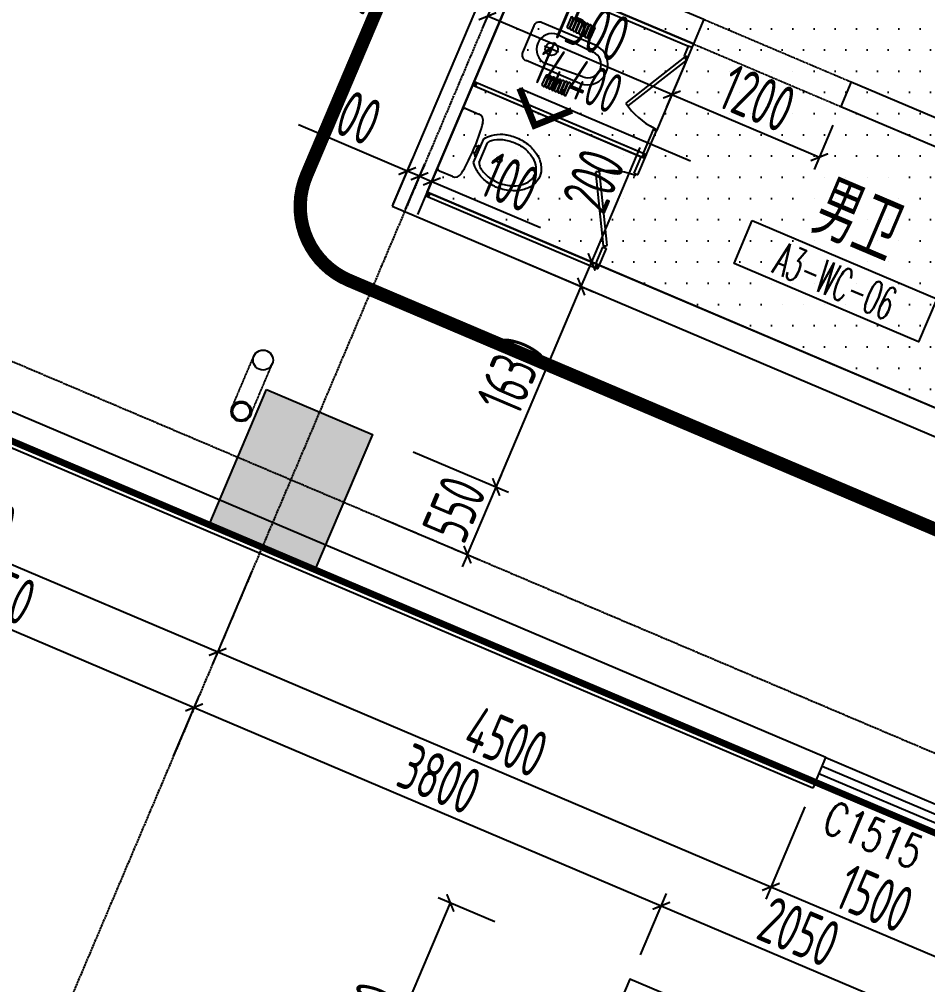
# Model space of a CAD drawing. Extents: x -3523 to 12007717, y -6694179 to 21431.
# Drawn here: x 11957767 to 11964569, y -6444786 to -6437560 of the extents above; entities that cross this region are included whole.
import ezdxf
from ezdxf.enums import TextEntityAlignment as Align
from ezdxf.xclip import XClip

# ---------------------------------------------------------------- set-up
doc = ezdxf.new("R2010")
doc.units = 0
doc.header["$LTSCALE"] = 10
doc.header["$MEASUREMENT"] = 0
doc.header["$XCLIPFRAME"] = 0
for name, pattern in [('A3-RG-axis-100$0$CENTER', [2, 1.25, -0.25, 0.25, -0.25]), ('A3-RI-4F$0$DASH', [0.35, 0.25, -0.1]), ('A3-RM-4F$0$DASH', [0.35, 0.25, -0.1]), ('A3-RX-3F$0$AUDIT_I_130807214254-2', [0]), ('A3-SYMB-4F-100$0$$AUDIT_BAD_LTYPE2', [0]), ('DASHED2', [0.375, 0.25, -0.125])]:
    doc.linetypes.add(name, pattern=pattern)
for name, color, linetype in [('A-CLOD', 200, 'Continuous'), ('A3-RB-4F-100$0$A-DIMS-100', 1, 'Continuous'), ('A3-RG-axis-100$0$A-GRID', 1, 'A3-RG-axis-100$0$CENTER'), ('A3-RI-4F$0$A-DOOR', 32, 'Continuous'), ('A3-RI-4F$0$A-FLOR', 2, 'Continuous'), ('A3-RI-4F$0$A-GLAZ', 140, 'Continuous'), ('A3-RI-4F$0$A-HATCH', 8, 'Continuous'), ('A3-RI-4F$0$A-WALL', 7, 'Continuous'), ('A3-RI-4F$0$A-WALL-FINI', 95, 'Continuous'), ('A3-RM-4F$0$0P-FE-FH-V', 141, 'Continuous'), ('A3-RS-1F$0$A-HATH-GRAY', 8, 'Continuous'), ('A3-RS-1F$0$A-WALL', 7, 'Continuous'), ('A3-RX-3F$0$A-FIXT', 55, 'Continuous'), ('A3-RX-3F$0$B1-WC-FIXT', 55, 'A3-RX-3F$0$AUDIT_I_130807214254-2'), ('A3-SYMB-4F-100$0$$AUDIT_BAD_LAYER1', 7, 'Continuous'), ('A3-SYMB-4F-100$0$A-SYMB', 4, 'Continuous'), ('A3-SYMB-4F-100$0$A-SYMB-AREA', 4, 'Continuous'), ('A3-SYMB-4F-100$0$A-SYMB-DOOR', 3, 'Continuous'), ('A3-SYMB-4F-100$0$A-SYMB-DOOR1', 3, 'Continuous'), ('A3-SYMB-4F-100$0$A-SYMB-DOOR2', 3, 'Continuous'), ('A3-SYMB-4F-100$0$A-SYMB-DOOR3', 3, 'Continuous'), ('A3-SYMB-4F-100$0$A-SYMB-NAME', 4, 'Continuous'), ('A3-SYMB-4F-100$0$A-SYMB-NAME-E', 4, 'Continuous'), ('A3-SYMB-4F-100$0$A-SYMB-NUMB-T', 4, 'Continuous')]:
    doc.layers.add(name, color=color, linetype=linetype)
doc.layers.add('A3-RI-4F$0$临时层', color=140, linetype='Continuous', plot=False)
doc.styles.add('A3-RB-4F-100$0$XD2008', font='xd-hzs.shx', dxfattribs={"width": 0.7, "bigfont": 'xd-hztxt.shx'})
doc.styles.add('A3-SYMB-4F-100$0$ECADI', font='hzs.shx', dxfattribs={"width": 0.7, "bigfont": 'hztxt.shx'})
doc.styles.add('A3-SYMB-4F-100$0$ECADI-TXT', font='simplex.shx', dxfattribs={"bigfont": 'hztxt.shx'})
doc.styles.add('A3-SYMB-4F-100$0$XD2008', font='hzs.shx', dxfattribs={"width": 0.7, "bigfont": 'hztxt.shx'})
doc.dimstyles.new('A3-RB-4F-100$0$XD100$0', dxfattribs={"dimscale": 100, "dimtxt": 3.5, "dimasz": 1, "dimexe": 1, "dimexo": 2, "dimgap": 0.5, "dimtad": 1, "dimdec": 0, "dimdsep": 46, "dimtxsty": 'A3-RB-4F-100$0$XD2008', "dimblk1": 'A3-RB-4F-100$0$_ARCHTICK', "dimblk2": 'A3-RB-4F-100$0$_ARCHTICK', "dimsah": 1, "dimcen": 2.5, "dimclrt": 4, "dimaunit": 1, "dimadec": 0, "dimazin": 0, "dimtfac": 1, "dimtdec": 0, "dimtix": 1, "dimtmove": 0, "dimatfit": 3, "dimfxl": 0, "dimtolj": 1, "dimtzin": 0, "dimarcsym": 0})

# ---------------------------------------------------------------- blocks, each defined once
blk = doc.blocks.new('A3-RI-4F')
at = {"layer": 'A3-RI-4F$0$A-HATCH'}
h = blk.add_hatch(dxfattribs=at)
h.set_pattern_fill('DOTS', color=256, scale=100, style=0)
h.set_pattern_definition([(0, (0, 0), (79.375, 158.75), [0, -158.75])])
h.paths.add_polyline_path([(11965225.4, -6428479.7), (11969367.7, -6430238), (11964964.2, -6440612.1), (11960821.9, -6438853.8), (11962802.3, -6434188.3), (11963100, -6434331.4), (11963536.5, -6433303.2), (11963232.7, -6433174.3)])
at = {"layer": 'A3-RI-4F$0$A-DOOR', "linetype": 'A3-RI-4F$0$DASH'}
for p, q in [((11962892.1, -6437559.8), (11963996.7, -6438028.7)), ((11962813.9, -6437743.9), (11963918.5, -6438212.8))]:
    blk.add_line(p, q, dxfattribs=at)
at = {"layer": 'A3-RI-4F$0$A-FLOR', "linetype": 'A3-RI-4F$0$DASH', "const_width": 50}
blk.add_lwpolyline([(11907835.3, -6369053.3), (11897656.1, -6393034), (11898128.3, -6393234.3, -0.084697), (11913933.8, -6391266.8), (11915314, -6394764.5, -0.031408), (11917936.9, -6393922), (11918378.7, -6395666.9), (11918415.6, -6395812.3, -0.137995), (11924069.8, -6395802.9), (11938272.6, -6400392.8, -0.63707), (11939156.2, -6407589.3), (11916413.2, -6421800.6), (11915152.9, -6424769.9), (11915014, -6425097), (11914547.2, -6426196.6), (11920044.1, -6428529.9), (11921412.2, -6425308.5), (11977074.7, -6448935.7), (11985123.7, -6429973.3), (11973295.2, -6424952.4), (11972791.6, -6425444.7)], format="xyb", dxfattribs=at)
at = {"layer": 'A3-RI-4F$0$A-GLAZ'}
for p, q in [((11963805.5, -6443086), (11965186.3, -6443672.1)), ((11963754.7, -6443205.7), (11965135.5, -6443791.8)), ((11963778.1, -6443150.5), (11965158.9, -6443736.6)), ((11963727.3, -6443270.1), (11965108.1, -6443856.2))]:
    blk.add_line(p, q, dxfattribs=at)
blk.add_lwpolyline([(11963407, -6447479.9), (11964227.6, -6445546.5), (11962338.2, -6444744.5), (11961517.6, -6446677.9)], close=True, dxfattribs=at)
at = {"layer": 'A3-RI-4F$0$A-HATCH'}
blk.add_lwpolyline([(11965225.4, -6428479.7), (11969367.7, -6430238), (11964964.2, -6440612.1), (11960821.9, -6438853.8), (11962802.3, -6434188.3), (11963100, -6434331.4), (11963536.5, -6433303.2), (11963232.7, -6433174.3)], close=True, dxfattribs=at)
at = {"layer": 'A3-RI-4F$0$A-WALL'}
for p, q in [((11965158.6, -6428125.4), (11960559.7, -6438959.7)), ((11961603.4, -6437012.8), (11962892.1, -6437559.8)), ((11961525.2, -6437196.9), (11960821.9, -6438853.8)), ((11961525.2, -6437196.9), (11962813.9, -6437743.9)), ((11962892.1, -6437559.8), (11962813.9, -6437743.9)), ((11963996.7, -6438028.7), (11963918.5, -6438212.8)), ((11963996.7, -6438028.7), (11965745.6, -6438771)), ((11963918.5, -6438212.8), (11965667.5, -6438955.1)), ((11960821.9, -6438853.8), (11964964.2, -6440612.1)), ((11960559.7, -6438959.7), (11965208.2, -6440932.9)), ((11963805.5, -6443086), (11955889.2, -6439725.8)), ((11963727.3, -6443270.1), (11955811, -6439909.9)), ((11963727.3, -6443270.1), (11963805.5, -6443086))]:
    blk.add_line(p, q, dxfattribs=at)
at = {"layer": 'A3-RI-4F$0$A-WALL-FINI'}
for p, q in [((11963707.8, -6443316.2), (11955791.5, -6439955.9)), ((11963727.3, -6443270.1), (11963707.8, -6443316.2))]:
    blk.add_line(p, q, dxfattribs=at)
at = {"layer": 'A3-RI-4F$0$临时层'}
for points in [[(11966267.4, -6443044.6, 0.41421), (11962664.9, -6434128.2), (11958568.6, -6432389.4)], [(11966184.5, -6443009.4, 0.41421), (11962629.7, -6434211.1), (11958533.4, -6432472.3)], [(11966120.1, -6442982, 0.41421), (11962602.4, -6434275.5), (11958506.1, -6432536.7)], [(11966037.3, -6442946.9, 0.41421), (11962567.2, -6434358.3), (11958470.9, -6432619.6)]]:
    blk.add_lwpolyline(points, format="xyb", dxfattribs=at)
blk = doc.blocks.new('A3-RG-axis-100')
at = {"layer": 'A3-RG-axis-100$0$A-GRID'}
for p, q in [((11906272, -6418284.3), (11985933, -6452098.3)), ((11966051.6, -6426277.4), (11939543.3, -6488727.1))]:
    blk.add_line(p, q, dxfattribs=at)
blk = doc.blocks.new('A3-SYMB-4F-100$0$ECADI-TAG-ROOM')
at = {"layer": 'A3-SYMB-4F-100$0$A-SYMB-AREA', "style": 'A3-SYMB-4F-100$0$ECADI', "width": 0.7}
blk.add_attdef('340M2', text='', height=2.5, dxfattribs=at).set_placement((7.167, -1.75), align=Align.MIDDLE_LEFT)
at = {"layer": 'A3-SYMB-4F-100$0$A-SYMB-NAME', "style": 'A3-SYMB-4F-100$0$ECADI', "width": 0.7}
blk.add_attdef('CHINESENAME', (-5.125, 0.088), '', height=4.5, dxfattribs=at)
at = {"layer": 'A3-SYMB-4F-100$0$A-SYMB-NAME-E', "style": 'A3-SYMB-4F-100$0$ECADI', "width": 0.7}
for tag, p in [('ENGLISHHIGH', (-5.125, 8.04)), ('ENGLISHLOW', (-5.125, 4.84))]:
    blk.add_attdef(tag, p, '', height=2.5, dxfattribs=at)
blk = doc.blocks.new('A3-SYMB-4F-100$0$ECADI-TAG-HGHT（国标）')
at = {"color": 1, "const_width": 0.5}
blk.add_lwpolyline([(-2.121, 2.121), (0, 0), (2.121, 2.121)], dxfattribs=at)
at = {"color": 1}
blk.add_point((-1.481, 4.6), dxfattribs=at)
at = {"layer": 'A3-SYMB-4F-100$0$$AUDIT_BAD_LAYER1', "color": 1, "linetype": 'A3-SYMB-4F-100$0$$AUDIT_BAD_LTYPE2'}
blk.add_line((-2.121, 2.121), (11.768, 2.121), dxfattribs=at)
at = {"style": 'A3-SYMB-4F-100$0$XD2008', "width": 0.7}
blk.add_attdef('FL', text='', height=3, dxfattribs=at).set_placement((-2.689, 2.967), align=Align.RIGHT)
for tag, p in [('F.F.L.', (2.284, 2.967)), ('T.O.S.', (2.284, -1.104))]:
    blk.add_attdef(tag, p, '', height=3, dxfattribs=at)
blk = doc.blocks.new('A3-SYMB-4F-100$0$ECADI-TAG-CODE')
at = {"layer": 'A3-SYMB-4F-100$0$A-SYMB-NUMB-T', "color": 1}
blk.add_lwpolyline([(0, 3.5), (15, 3.5), (15, 0), (0, 0)], close=True, dxfattribs=at)
at = {"layer": 'A3-SYMB-4F-100$0$A-SYMB-NUMB-T', "style": 'A3-SYMB-4F-100$0$ECADI-TXT', "width": 0.7}
blk.add_attdef('CODE', text='', height=2.5, dxfattribs=at).set_placement((7.5, 1.75), align=Align.MIDDLE_CENTER)
blk = doc.blocks.new('A3-SYMB-4F-100$0$ECADI-TAG-DOOR')
at = {"layer": 'A3-SYMB-4F-100$0$A-SYMB-DOOR', "style": 'A3-SYMB-4F-100$0$ECADI-TXT', "width": 0.7}
for tag, p in [('门窗主编号1', (-6.414, 7.257)), ('门窗主编号2', (2.085, 7.257))]:
    blk.add_attdef(tag, p, '', height=2.5, dxfattribs=at)
at = {"layer": 'A3-SYMB-4F-100$0$A-SYMB-DOOR', "style": 'A3-SYMB-4F-100$0$ECADI-TXT', "width": 0.7, "flags": 1}
for tag, p in [('洞口尺寸(宽X高)', (-6.416, 1.62)), ('备注', (-6.394, -1.213))]:
    blk.add_attdef(tag, p, '', height=2.5, dxfattribs=at)
at = {"layer": 'A3-SYMB-4F-100$0$A-SYMB-DOOR1', "style": 'A3-SYMB-4F-100$0$ECADI-TXT', "width": 0.7}
blk.add_attdef('门窗辅编号1', (-6.414, 4.413), '', height=2.5, dxfattribs=at)
at = {"layer": 'A3-SYMB-4F-100$0$A-SYMB-DOOR2', "style": 'A3-SYMB-4F-100$0$ECADI-TXT', "width": 0.7}
blk.add_attdef('门窗辅编号2', (-2.861, 4.413), '', height=2.5, dxfattribs=at)
at = {"layer": 'A3-SYMB-4F-100$0$A-SYMB-DOOR3', "style": 'A3-SYMB-4F-100$0$ECADI-TXT', "width": 0.7}
blk.add_attdef('门窗辅编号3', (2.323, 4.413), '', height=2.5, dxfattribs=at)
blk = doc.blocks.new('A3-SYMB-4F-100')
at = {"layer": 'A3-SYMB-4F-100$0$A-SYMB'}
ref = blk.add_blockref('A3-SYMB-4F-100$0$ECADI-TAG-HGHT（国标）', (11963166.4, -6437093.8), dxfattribs=dict(at, xscale=100, yscale=100, rotation=337))
ref.add_attrib('F.F.L.', '14.180', (11963131.6, -6436756.7), dxfattribs={"layer": '0', "height": 300, "rotation": 337, "style": 'A3-SYMB-4F-100$0$XD2008', "width": 0.7})
ref.add_attrib('T.O.S.', '14.130', (11963333.4, -6437284.7), dxfattribs={"layer": '0', "height": 300, "rotation": 337, "style": 'A3-SYMB-4F-100$0$XD2008', "width": 0.7})
ref = blk.add_blockref('A3-SYMB-4F-100$0$ECADI-TAG-HGHT（国标）', (11961625.7, -6438354.1), dxfattribs=dict(at, xscale=100, yscale=100, rotation=337))
ref.add_attrib('F.F.L.', '14.400', (11961590.9, -6438017), dxfattribs={"layer": '0', "height": 300, "rotation": 337, "style": 'A3-SYMB-4F-100$0$XD2008', "width": 0.7})
ref = blk.add_blockref('A3-SYMB-4F-100$0$ECADI-TAG-ROOM', (11964142.1, -6439356.4), dxfattribs=dict(at, xscale=99.99999999989046, yscale=100.0000000001164, rotation=337))
ref.add_attrib('CHINESENAME', '男卫', (11963673.8, -6439148), dxfattribs={"height": 450, "rotation": 337, "style": 'A3-SYMB-4F-100$0$ECADI', "width": 0.7})
ref = blk.add_blockref('A3-SYMB-4F-100$0$ECADI-TAG-CODE', (11963118.4, -6439388.5), dxfattribs=dict(at, xscale=100.0000000100172, yscale=100.0000000002328, zscale=100, rotation=337))
ref.add_attrib('CODE', 'A3-WC-06', dxfattribs={"layer": 'A3-SYMB-4F-100$0$A-SYMB-NUMB-T', "height": 250, "rotation": 337, "style": 'A3-SYMB-4F-100$0$ECADI-TXT', "width": 0.5}).set_placement((11963877.1, -6439520.4), align=Align.MIDDLE_CENTER)
at = {"layer": 'A3-SYMB-4F-100$0$A-SYMB-DOOR1'}
ref = blk.add_blockref('A3-SYMB-4F-100$0$ECADI-TAG-DOOR', (11964391.3, -6444688.5), dxfattribs=dict(at, xscale=99.99999999997286, yscale=100.0000000000001, zscale=100, rotation=337.1358192403856))
ref.add_attrib('门窗主编号1', 'C1515', dxfattribs={"height": 250, "rotation": 337.13582, "style": 'A3-SYMB-4F-100$0$ECADI-TXT', "width": 0.7}).set_placement((11964462.4, -6443927.9), align=Align.RIGHT)
blk = doc.blocks.new('A3-RM-4F$0$DFA')
at = {"layer": 'A3-RM-4F$0$0P-FE-FH-V'}
for radius in [75, 65]:
    blk.add_circle((0, 0), radius, dxfattribs=at)
blk = doc.blocks.new('A3-RM-4F')
at = {"layer": 'A3-RM-4F$0$0P-FE-FH-V', "linetype": 'A3-RM-4F$0$DASH'}
for p, q in [((11959360.7, -6440463.2), (11959522.9, -6440081)), ((11959498.8, -6440521.8), (11959661, -6440139.6))]:
    blk.add_line(p, q, dxfattribs=at)
at = {"layer": 'A3-RM-4F$0$0P-FE-FH-V'}
blk.add_circle((11959591.9, -6440110.3), 75, dxfattribs=at)
blk.add_blockref('A3-RM-4F$0$DFA', (11959428.6, -6440495.1), dxfattribs=at)
blk = doc.blocks.new('A3-RB-4F-100$0$_ARCHTICK')
at = {"color": 0, "linetype": 'ByBlock', "const_width": 0.15}
blk.add_lwpolyline([(-0.5, -0.5), (0.5, 0.5)], dxfattribs=at)
blk = doc.blocks.new('*D3011')
at = {"layer": 'A3-RB-4F-100$0$A-DIMS-100', "color": 0, "lineweight": -2}
for p, q in [((11963649.2, -6443454.2), (11963355.7, -6444145.6)), ((11963394.8, -6444053.5), (11964775.6, -6444639.6)), ((11965030, -6444040.3), (11964736.5, -6444731.7))]:
    blk.add_line(p, q, dxfattribs=at)
at = {"layer": 'Defpoints', "color": 0}
for p in [(11963727.3, -6443270.1), (11965108.1, -6443856.2), (11964775.6, -6444639.6)]:
    blk.add_point(p, dxfattribs=at)
at = {"layer": 'A3-RB-4F-100$0$A-DIMS-100', "color": 0, "lineweight": -2, "xscale": 100, "yscale": 100, "zscale": 100}
for p, rotation in [((11963394.8, -6444053.5), 157.0000023179604), ((11964775.6, -6444639.6), 337.0000023179604)]:
    blk.add_blockref('A3-RB-4F-100$0$_ARCHTICK', p, dxfattribs=dict(at, rotation=rotation))
at = {"layer": 'A3-RB-4F-100$0$A-DIMS-100', "color": 4, "insert": (11964173.1, -6444139.5), "char_height": 350, "attachment_point": 5, "rotation": 337, "style": 'A3-RB-4F-100$0$XD2008'}
blk.add_mtext('\\A1;1500', dxfattribs=at)
blk = doc.blocks.new('*D2593')
at = {"layer": 'A3-RB-4F-100$0$A-DIMS-100', "color": 0, "lineweight": -2}
for p, q in [((11959506.8, -6441695.9), (11959213.4, -6442387.3)), ((11959252.5, -6442295.2), (11963394.8, -6444053.5)), ((11963649.2, -6443454.2), (11963355.7, -6444145.6))]:
    blk.add_line(p, q, dxfattribs=at)
at = {"layer": 'Defpoints', "color": 0}
for p in [(11959585, -6441511.8), (11963727.3, -6443270.1), (11963394.8, -6444053.5)]:
    blk.add_point(p, dxfattribs=at)
at = {"layer": 'A3-RB-4F-100$0$A-DIMS-100', "color": 0, "lineweight": -2, "xscale": 100, "yscale": 100, "zscale": 100}
for p, rotation in [((11959252.5, -6442295.2), 157.0000023179318), ((11963394.8, -6444053.5), 337.0000023179318)]:
    blk.add_blockref('A3-RB-4F-100$0$_ARCHTICK', p, dxfattribs=dict(at, rotation=rotation))
at = {"layer": 'A3-RB-4F-100$0$A-DIMS-100', "color": 4, "insert": (11961411.6, -6442967.3), "char_height": 350, "attachment_point": 5, "rotation": 337, "style": 'A3-RB-4F-100$0$XD2008'}
blk.add_mtext('\\A1;4500', dxfattribs=at)
blk = doc.blocks.new('*D2594')
at = {"layer": 'A3-RB-4F-100$0$A-DIMS-100', "color": 0, "lineweight": -2}
for p, q in [((11955732.9, -6440094), (11955439.4, -6440785.3)), ((11955478.5, -6440693.3), (11959252.5, -6442295.2)), ((11959506.8, -6441695.9), (11959213.4, -6442387.3))]:
    blk.add_line(p, q, dxfattribs=at)
at = {"layer": 'Defpoints', "color": 0}
for p in [(11955811, -6439909.9), (11959585, -6441511.8), (11959252.5, -6442295.2)]:
    blk.add_point(p, dxfattribs=at)
at = {"layer": 'A3-RB-4F-100$0$A-DIMS-100', "color": 0, "lineweight": -2, "xscale": 100, "yscale": 100, "zscale": 100}
for p, rotation in [((11955478.5, -6440693.3), 157.0000023179474), ((11959252.5, -6442295.2), 337.0000023179474)]:
    blk.add_blockref('A3-RB-4F-100$0$_ARCHTICK', p, dxfattribs=dict(at, rotation=rotation))
at = {"layer": 'A3-RB-4F-100$0$A-DIMS-100', "color": 4, "insert": (11957453.4, -6441287.1), "char_height": 350, "attachment_point": 5, "rotation": 337, "style": 'A3-RB-4F-100$0$XD2008'}
blk.add_mtext('\\A1;4100', dxfattribs=at)
blk = doc.blocks.new('*D3033')
at = {"layer": 'A3-RB-4F-100$0$A-DIMS-100', "color": 0, "lineweight": -2}
for p, q in [((11961374.1, -6437297), (11961233.1, -6437629.1)), ((11962652.9, -6438123.1), (11961272.2, -6437537)), ((11962754.8, -6437883.1), (11962613.9, -6438215.2))]:
    blk.add_line(p, q, dxfattribs=at)
at = {"layer": 'Defpoints', "color": 0}
for p in [(11961452.2, -6437112.9), (11961272.2, -6437537), (11962833, -6437699)]:
    blk.add_point(p, dxfattribs=at)
at = {"layer": 'A3-RB-4F-100$0$A-DIMS-100', "color": 0, "lineweight": -2, "xscale": 100, "yscale": 100, "zscale": 100}
for p, rotation in [((11961272.2, -6437537), 156.9999999999054), ((11962652.9, -6438123.1), 336.9999999999054)]:
    blk.add_blockref('A3-RB-4F-100$0$_ARCHTICK', p, dxfattribs=dict(at, rotation=rotation))
at = {"layer": 'A3-RB-4F-100$0$A-DIMS-100', "color": 4, "insert": (11962050.5, -6437623), "char_height": 350, "attachment_point": 5, "rotation": 337, "style": 'A3-RB-4F-100$0$XD2008'}
blk.add_mtext('\\A1;1500', dxfattribs=at)
blk = doc.blocks.new('*D3034')
at = {"layer": 'A3-RB-4F-100$0$A-DIMS-100', "color": 0, "lineweight": -2}
for p, q in [((11962754.8, -6437883.1), (11962613.9, -6438215.2)), ((11962652.9, -6438123.1), (11963757.6, -6438592)), ((11963859.4, -6438352), (11963718.5, -6438684))]:
    blk.add_line(p, q, dxfattribs=at)
at = {"layer": 'Defpoints', "color": 0}
for p in [(11962833, -6437699), (11963937.6, -6438167.9), (11963757.6, -6438592)]:
    blk.add_point(p, dxfattribs=at)
at = {"layer": 'A3-RB-4F-100$0$A-DIMS-100', "color": 0, "lineweight": -2, "xscale": 100, "yscale": 100, "zscale": 100}
for p, rotation in [((11962652.9, -6438123.1), 156.9999999999054), ((11963757.6, -6438592), 336.9999999999054)]:
    blk.add_blockref('A3-RB-4F-100$0$_ARCHTICK', p, dxfattribs=dict(at, rotation=rotation))
at = {"layer": 'A3-RB-4F-100$0$A-DIMS-100', "color": 4, "insert": (11963293.2, -6438150.4), "char_height": 350, "attachment_point": 5, "rotation": 337, "style": 'A3-RB-4F-100$0$XD2008'}
blk.add_mtext('\\A1;1200', dxfattribs=at)
blk = doc.blocks.new('*D3035')
at = {"layer": 'A3-RB-4F-100$0$A-DIMS-100', "color": 0, "lineweight": -2}
for p, q in [((11960671.8, -6438695.6), (11959858.6, -6438350.5)), ((11960566.8, -6438942.8), (11960710.8, -6438603.6)), ((11960658.9, -6438981.9), (11960802.9, -6438642.7)), ((11960763.8, -6438734.7), (11960671.8, -6438695.6))]:
    blk.add_line(p, q, dxfattribs=at)
at = {"layer": 'Defpoints', "color": 0}
for p in [(11960763.8, -6438734.7), (11960488.7, -6439126.9), (11960580.7, -6439166)]:
    blk.add_point(p, dxfattribs=at)
at = {"layer": 'A3-RB-4F-100$0$A-DIMS-100', "color": 0, "lineweight": -2, "xscale": 100, "yscale": 100, "zscale": 100}
for p, rotation in [((11960671.8, -6438695.6), 156.9999999996671), ((11960763.8, -6438734.7), 336.9999999996671)]:
    blk.add_blockref('A3-RB-4F-100$0$_ARCHTICK', p, dxfattribs=dict(at, rotation=rotation))
at = {"layer": 'A3-RB-4F-100$0$A-DIMS-100', "color": 4, "insert": (11960261.1, -6438276.9), "char_height": 350, "attachment_point": 5, "rotation": 337, "style": 'A3-RB-4F-100$0$XD2008'}
blk.add_mtext('\\A1;100', dxfattribs=at)
blk = doc.blocks.new('*D3036')
at = {"layer": 'A3-RB-4F-100$0$A-DIMS-100', "color": 0, "lineweight": -2}
for p, q in [((11960658.9, -6438981.9), (11960802.9, -6438642.7)), ((11960750.9, -6439021), (11960894.9, -6438681.7)), ((11960763.8, -6438734.7), (11960855.9, -6438773.8)), ((11960855.9, -6438773.8), (11961669, -6439118.9))]:
    blk.add_line(p, q, dxfattribs=at)
at = {"layer": 'Defpoints', "color": 0}
for p in [(11960855.9, -6438773.8), (11960580.7, -6439166), (11960672.8, -6439205.1)]:
    blk.add_point(p, dxfattribs=at)
at = {"layer": 'A3-RB-4F-100$0$A-DIMS-100', "color": 0, "lineweight": -2, "xscale": 100, "yscale": 100, "zscale": 100}
for p, rotation in [((11960763.8, -6438734.7), 156.9999999996947), ((11960855.9, -6438773.8), 336.9999999996947)]:
    blk.add_blockref('A3-RB-4F-100$0$_ARCHTICK', p, dxfattribs=dict(at, rotation=rotation))
at = {"layer": 'A3-RB-4F-100$0$A-DIMS-100', "color": 4, "insert": (11961442.4, -6438778.3), "char_height": 350, "attachment_point": 5, "rotation": 337, "style": 'A3-RB-4F-100$0$XD2008'}
blk.add_mtext('\\A1;100', dxfattribs=at)
blk = doc.blocks.new('*D3048')
at = {"layer": 'A3-RB-4F-100$0$A-DIMS-100', "color": 0, "lineweight": -2}
for p, q in [((11961419.3, -6436934.6), (11960675.6, -6436618.9)), ((11960767.6, -6436658), (11960689.5, -6436842.1)), ((11960689.5, -6436842.1), (11960326.1, -6437698.2)), ((11961341.1, -6437118.7), (11960597.4, -6436803))]:
    blk.add_line(p, q, dxfattribs=at)
at = {"layer": 'Defpoints', "color": 0}
for p in [(11960767.6, -6436658), (11961603.4, -6437012.8), (11961525.2, -6437196.9)]:
    blk.add_point(p, dxfattribs=at)
at = {"layer": 'A3-RB-4F-100$0$A-DIMS-100', "color": 0, "lineweight": -2, "xscale": 100, "yscale": 100, "zscale": 100}
for p, rotation in [((11960767.6, -6436658), 66.99997514335394), ((11960689.5, -6436842.1), 246.9999751433539)]:
    blk.add_blockref('A3-RB-4F-100$0$_ARCHTICK', p, dxfattribs=dict(at, rotation=rotation))
at = {"layer": 'A3-RB-4F-100$0$A-DIMS-100', "color": 4, "insert": (11960261.6, -6437274.3), "char_height": 350, "attachment_point": 5, "rotation": 66.99998, "style": 'A3-RB-4F-100$0$XD2008'}
blk.add_mtext('\\A1;200', dxfattribs=at)
blk = doc.blocks.new('*D3061')
at = {"layer": 'A3-RB-4F-100$0$A-DIMS-100', "color": 0, "lineweight": -2}
for p, q in [((11960716.2, -6440796.9), (11961429.6, -6441099.7)), ((11961337.5, -6441060.7), (11961376.6, -6440968.6)), ((11961122.6, -6441566.9), (11961337.5, -6441060.7)), ((11960501.3, -6441303.2), (11961214.7, -6441606)), ((11961122.6, -6441566.9), (11961083.5, -6441659))]:
    blk.add_line(p, q, dxfattribs=at)
at = {"layer": 'Defpoints', "color": 0}
for p in [(11960532.1, -6440718.8), (11961337.5, -6441060.7), (11960317.2, -6441225.1)]:
    blk.add_point(p, dxfattribs=at)
at = {"layer": 'A3-RB-4F-100$0$A-DIMS-100', "color": 0, "lineweight": -2, "xscale": 100, "yscale": 100, "zscale": 100}
for p, rotation in [((11961337.5, -6441060.7), 246.9999999999305), ((11961122.6, -6441566.9), 66.99999999993055)]:
    blk.add_blockref('A3-RB-4F-100$0$_ARCHTICK', p, dxfattribs=dict(at, rotation=rotation))
at = {"layer": 'A3-RB-4F-100$0$A-DIMS-100', "color": 4, "insert": (11961023, -6441225.9), "char_height": 350, "attachment_point": 5, "rotation": 67, "style": 'A3-RB-4F-100$0$XD2008'}
blk.add_mtext('\\A1;550', dxfattribs=at)
blk = doc.blocks.new('*D3062')
at = {"layer": 'A3-RB-4F-100$0$A-DIMS-100', "color": 0, "lineweight": -2}
for p, q in [((11961353.1, -6439296.5), (11962066.5, -6439599.3)), ((11961337.5, -6441060.7), (11961974.4, -6439560.2)), ((11960716.2, -6440796.9), (11961429.6, -6441099.7))]:
    blk.add_line(p, q, dxfattribs=at)
at = {"layer": 'Defpoints', "color": 0}
for p in [(11961169, -6439218.4), (11961974.4, -6439560.2), (11960532.1, -6440718.8)]:
    blk.add_point(p, dxfattribs=at)
at = {"layer": 'A3-RB-4F-100$0$A-DIMS-100', "color": 0, "lineweight": -2, "xscale": 100, "yscale": 100, "zscale": 100}
for p, rotation in [((11961974.4, -6439560.2), 66.99999999991756), ((11961337.5, -6441060.7), 246.9999999999175)]:
    blk.add_blockref('A3-RB-4F-100$0$_ARCHTICK', p, dxfattribs=dict(at, rotation=rotation))
at = {"layer": 'A3-RB-4F-100$0$A-DIMS-100', "color": 4, "insert": (11961448.9, -6440222.5), "char_height": 350, "attachment_point": 5, "rotation": 67, "style": 'A3-RB-4F-100$0$XD2008'}
blk.add_mtext('\\A1;1630', dxfattribs=at)
blk = doc.blocks.new('*D3063')
at = {"layer": 'A3-RB-4F-100$0$A-DIMS-100', "color": 0, "lineweight": -2}
for p, q in [((11962052.6, -6439376.1), (11962415.9, -6438520.1)), ((11961431.3, -6439112.4), (11962144.6, -6439415.2)), ((11961353.1, -6439296.5), (11962066.5, -6439599.3)), ((11961974.4, -6439560.2), (11962052.6, -6439376.1))]:
    blk.add_line(p, q, dxfattribs=at)
at = {"layer": 'Defpoints', "color": 0}
for p in [(11961247.1, -6439034.3), (11961169, -6439218.4), (11962052.6, -6439376.1)]:
    blk.add_point(p, dxfattribs=at)
at = {"layer": 'A3-RB-4F-100$0$A-DIMS-100', "color": 0, "lineweight": -2, "xscale": 100, "yscale": 100, "zscale": 100}
for p, rotation in [((11962052.6, -6439376.1), 66.99999999984553), ((11961974.4, -6439560.2), 246.9999999998455)]:
    blk.add_blockref('A3-RB-4F-100$0$_ARCHTICK', p, dxfattribs=dict(at, rotation=rotation))
at = {"layer": 'A3-RB-4F-100$0$A-DIMS-100', "color": 4, "insert": (11962066.2, -6438768.1), "char_height": 350, "attachment_point": 5, "rotation": 67, "style": 'A3-RB-4F-100$0$XD2008'}
blk.add_mtext('\\A1;200', dxfattribs=at)
blk = doc.blocks.new('*D2212')
at = {"layer": 'A3-RB-4F-100$0$A-DIMS-100', "color": 0, "lineweight": -2}
for p, q in [((11955744.9, -6441728.5), (11955939.4, -6441270.3)), ((11955900.3, -6441362.4), (11959076.2, -6442710.5)), ((11958920.8, -6443076.6), (11959115.3, -6442618.4))]:
    blk.add_line(p, q, dxfattribs=at)
at = {"layer": 'Defpoints', "color": 0}
for p in [(11955666.7, -6441912.6), (11959076.2, -6442710.5), (11958842.6, -6443260.7)]:
    blk.add_point(p, dxfattribs=at)
at = {"layer": 'A3-RB-4F-100$0$A-DIMS-100', "color": 0, "lineweight": -2, "xscale": 100, "yscale": 100, "zscale": 100}
for p, rotation in [((11955900.3, -6441362.4), 156.9999999999565), ((11959076.2, -6442710.5), 336.9999999999565)]:
    blk.add_blockref('A3-RB-4F-100$0$_ARCHTICK', p, dxfattribs=dict(at, rotation=rotation))
at = {"layer": 'A3-RB-4F-100$0$A-DIMS-100', "color": 4, "insert": (11957576.2, -6441829.3), "char_height": 350, "attachment_point": 5, "rotation": 337, "style": 'A3-RB-4F-100$0$XD2008'}
blk.add_mtext('\\A1;3450', dxfattribs=at)
blk = doc.blocks.new('*D2213')
at = {"layer": 'A3-RB-4F-100$0$A-DIMS-100', "color": 0, "lineweight": -2}
for p, q in [((11958920.8, -6443076.6), (11959115.3, -6442618.4)), ((11959076.2, -6442710.5), (11962574.1, -6444195.2)), ((11962418.7, -6444561.4), (11962613.2, -6444103.2))]:
    blk.add_line(p, q, dxfattribs=at)
at = {"layer": 'Defpoints', "color": 0}
for p in [(11958842.6, -6443260.7), (11962574.1, -6444195.2), (11962340.5, -6444745.5)]:
    blk.add_point(p, dxfattribs=at)
at = {"layer": 'A3-RB-4F-100$0$A-DIMS-100', "color": 0, "lineweight": -2, "xscale": 100, "yscale": 100, "zscale": 100}
for p, rotation in [((11959076.2, -6442710.5), 156.9999999999654), ((11962574.1, -6444195.2), 336.9999999999654)]:
    blk.add_blockref('A3-RB-4F-100$0$_ARCHTICK', p, dxfattribs=dict(at, rotation=rotation))
at = {"layer": 'A3-RB-4F-100$0$A-DIMS-100', "color": 4, "insert": (11960913.1, -6443245.7), "char_height": 350, "attachment_point": 5, "rotation": 337, "style": 'A3-RB-4F-100$0$XD2008'}
blk.add_mtext('\\A1;3800', dxfattribs=at)
blk = doc.blocks.new('*D2214')
at = {"layer": 'A3-RB-4F-100$0$A-DIMS-100', "color": 0, "lineweight": -2}
for p, q in [((11962418.7, -6444561.4), (11962613.2, -6444103.2)), ((11962574.1, -6444195.2), (11964461.2, -6444996.2)), ((11964305.8, -6445362.4), (11964500.3, -6444904.2))]:
    blk.add_line(p, q, dxfattribs=at)
at = {"layer": 'Defpoints', "color": 0}
for p in [(11962340.5, -6444745.5), (11964461.2, -6444996.2), (11964227.6, -6445546.5)]:
    blk.add_point(p, dxfattribs=at)
at = {"layer": 'A3-RB-4F-100$0$A-DIMS-100', "color": 0, "lineweight": -2, "xscale": 100, "yscale": 100, "zscale": 100}
for p, rotation in [((11962574.1, -6444195.2), 156.9999999999655), ((11964461.2, -6444996.2), 336.9999999999656)]:
    blk.add_blockref('A3-RB-4F-100$0$_ARCHTICK', p, dxfattribs=dict(at, rotation=rotation))
at = {"layer": 'A3-RB-4F-100$0$A-DIMS-100', "color": 4, "insert": (11963605.6, -6444388.6), "char_height": 350, "attachment_point": 5, "rotation": 337, "style": 'A3-RB-4F-100$0$XD2008'}
blk.add_mtext('\\A1;2050', dxfattribs=at)
blk = doc.blocks.new('*D2234')
at = {"layer": 'A3-RB-4F-100$0$A-DIMS-100', "color": 0, "lineweight": -2}
for p, q in [((11961327.8, -6444315.6), (11960902.5, -6444135.1)), ((11960173.9, -6446107.5), (11960994.6, -6444174.2)), ((11960507.2, -6446249), (11960081.9, -6446068.4))]:
    blk.add_line(p, q, dxfattribs=at)
at = {"layer": 'Defpoints', "color": 0}
for p in [(11960994.6, -6444174.2), (11961511.9, -6444393.8), (11960691.3, -6446327.1)]:
    blk.add_point(p, dxfattribs=at)
at = {"layer": 'A3-RB-4F-100$0$A-DIMS-100', "color": 0, "lineweight": -2, "xscale": 100, "yscale": 100, "zscale": 100}
for p, rotation in [((11960994.6, -6444174.2), 66.99999999993588), ((11960173.9, -6446107.5), 246.9999999999359)]:
    blk.add_blockref('A3-RB-4F-100$0$_ARCHTICK', p, dxfattribs=dict(at, rotation=rotation))
at = {"layer": 'A3-RB-4F-100$0$A-DIMS-100', "color": 4, "insert": (11960377.1, -6445052.9), "char_height": 350, "attachment_point": 5, "rotation": 67, "style": 'A3-RB-4F-100$0$XD2008'}
blk.add_mtext('\\A1;2100', dxfattribs=at)
blk = doc.blocks.new('A3-RX-3F$0$A-1-1-X-toilel$0$A-1-10-01~10(B1~wd)$0$A1088D2A')
for p, q in [((-0.43, 0), (0.43, 0)), ((-0.47, -0.235), (-0.47, -0.04)), ((0.47, -0.04), (0.47, -0.235)), ((-0.07, -0.396), (-0.05, -0.396)), ((-0.07, -0.431), (-0.07, -0.396)), ((-0.05, -0.396), (-0.05, -0.361)), ((0.05, -0.396), (-0.05, -0.396)), ((0.05, -0.361), (0.05, -0.396)), ((0.05, -0.396), (0.07, -0.396)), ((0.07, -0.396), (0.07, -0.431)), ((-0.176, -0.431), (0.181, -0.431)), ((-0.148, -0.5), (0.148, -0.5))]:
    blk.add_line(p, q)
for points in [[(0.002, -1.35, -0.128381), (-0.133, -1.315, -0.106268), (-0.259, -1.203, -0.085065), (-0.338, -1.047, -0.074422), (-0.368, -0.849, -0.074422), (-0.338, -0.652, -0.093985), (-0.259, -0.514, -0.073872), (-0.176, -0.431, -0.130921)], [(-0.148, -0.5, 0.073654), (-0.204, -0.54, 0.085065), (-0.272, -0.674, 0.074422), (-0.298, -0.849, 0.074422), (-0.272, -1.025, 0.085065), (-0.204, -1.159, 0.106268), (-0.101, -1.25, 0.128381), (-0.002, -1.276, 0.131396)], [(0.181, -0.431, -0.073872), (0.264, -0.514, -0.093985), (0.343, -0.652, -0.074422), (0.372, -0.849, -0.074422), (0.343, -1.047, -0.085065), (0.264, -1.203, -0.106268), (0.138, -1.315, -0.128381), (0.002, -1.35, -0.130921)], [(0.148, -0.5, -0.073654), (0.204, -0.54, -0.085065), (0.272, -0.674, -0.074422), (0.298, -0.849, -0.074422), (0.272, -1.025, -0.085065), (0.204, -1.159, -0.106268), (0.101, -1.25, -0.128381), (0.002, -1.276, -0.131396)]]:
    blk.add_lwpolyline(points, format="xyb")
blk.add_circle((0, -0.741), 0.037)
for centre, radius, start, end in [((0.43, -0.04), 0.04, 0, 90), ((-0.43, -0.04), 0.04, 90, 180), ((-0.37, -0.235), 0.1, 180, 262.0681), ((0.37, -0.235), 0.1, 277.9319, 0), ((0, 2.42), 2.781, 262.0681, 268.9699), ((0, 2.42), 2.781, 268.9699, 271.0301), ((0, 2.42), 2.781, 271.0301, 277.9319)]:
    blk.add_arc(centre, radius, start, end)
blk = doc.blocks.new('A3-RX-3F$0$A-1-1-X-toilel$0$A-1-10-01~10(B1~wd)$0$A1088D2B')
for p, q in [((-465, 0), (-465, -1400)), ((-435, 0), (-435, -1370)), ((435, 0), (435, -1370)), ((465, 0), (465, -1400)), ((-289.1, -1372.6), (197.8, -1102.6)), ((-275.9, -1395.3), (210.9, -1125.3)), ((197.8, -1102.6), (210.9, -1125.3)), ((-435, -1370), (-300, -1370)), ((-300, -1370), (-300, -1400)), ((-289.1, -1372.6), (-275.9, -1395.3)), ((300, -1370), (435, -1370)), ((300, -1370), (300, -1400)), ((-465, -1400), (-300, -1400)), ((300, -1400), (465, -1400))]:
    blk.add_line(p, q)
for points in [[(-299.8, -1384.1), (-289.1, -1384.1), (-289.1, -1372.6), (-299.8, -1372.6)], [(300, -1372.6), (288, -1372.6), (288, -1384.1), (300, -1384.1)]]:
    blk.add_lwpolyline(points)
blk.add_arc((-270.5, -1409.4), 559.9, 3.77186, 33.23098)
for points in [[(-465, -30), (-435, -30), (-465, 0), (-435, 0)], [(435, -30), (465, -30), (435, 0), (465, 0)], [(-465, -1400), (-435, -1400), (-465, -1370), (-435, -1370)], [(435, -1400), (465, -1400), (435, -1370), (465, -1370)]]:
    blk.add_trace(points)
at = {"xscale": 540, "yscale": 540, "zscale": 540}
blk.add_blockref('A3-RX-3F$0$A-1-1-X-toilel$0$A-1-10-01~10(B1~wd)$0$A1088D2A', (0, 0), dxfattribs=at)
blk = doc.blocks.new('A3-RX-3F$0$BI-W-db')
at = {"layer": 'A3-RX-3F$0$A-FIXT'}
for p, q in [((-10343.2, 5642.9), (-10343.2, 6572.9)), ((-8943.2, 6572.9), (-10343.2, 6572.9)), ((-10343.2, 6542.5), (-8968.6, 6542.5)), ((-8943.2, 6542.5), (-8968.6, 6542.5)), ((-8968.6, 6465.4), (-8968.6, 6542.5)), ((-8943.2, 6572.9), (-8943.2, 6542.5)), ((-8943.2, 6542.5), (-8943.2, 6465.4)), ((-8966, 6454.5), (-9236, 5967.6)), ((-8943.3, 6441.4), (-9213.3, 5954.5)), ((-8943.2, 6465.4), (-8968.6, 6465.4)), ((-8966, 6454.5), (-8943.3, 6441.4)), ((-8943.2, 6465.4), (-8943.2, 5865.4)), ((-9855.1, 6404.5), (-9855.1, 6404.5)), ((-9845.1, 6394.5), (-9845.1, 6324)), ((-9840.1, 6394.5), (-9840.1, 6322)), ((-9830.1, 6404.5), (-9830.1, 6404.5)), ((-9820.1, 6394.5), (-9820.1, 6322)), ((-9815.1, 6394.5), (-9815.1, 6320.1)), ((-9805.1, 6404.5), (-9805.1, 6404.5)), ((-9795.1, 6394.5), (-9795.1, 6320.1)), ((-9790.1, 6394.5), (-9790.1, 6318.1)), ((-9780.1, 6404.5), (-9780.1, 6404.5)), ((-9770.1, 6394.5), (-9770.1, 6318.1)), ((-9765.1, 6394.5), (-9765.1, 6316.2)), ((-9755.1, 6404.5), (-9755.1, 6404.5)), ((-9745.1, 6394.5), (-9745.1, 6316.2)), ((-9740.1, 6394.5), (-9740.1, 6314.2)), ((-9730.1, 6404.5), (-9730.1, 6404.5)), ((-9720.1, 6394.5), (-9720.1, 6314.2)), ((-9715.1, 6394.5), (-9715.1, 6312.3)), ((-9705.1, 6404.5), (-9705.1, 6404.5)), ((-9695.1, 6394.5), (-9695.1, 6312.3)), ((-9690.1, 6394.5), (-9690.1, 6310.4)), ((-9680.1, 6404.5), (-9680.1, 6404.5)), ((-9670.1, 6394.5), (-9670.1, 6310.4)), ((-9855.1, 6314), (-9855.1, 6314)), ((-9830.1, 6314), (-9830.1, 6314)), ((-9830.1, 6312), (-9830.1, 6312)), ((-9805.1, 6314), (-9805.1, 6314)), ((-9805.1, 6310.1), (-9805.1, 6310.1)), ((-9780.1, 6308.1), (-9780.1, 6308.1)), ((-9755.1, 6306.2), (-9755.1, 6306.2)), ((-9730.1, 6304.2), (-9730.1, 6304.2)), ((-9705.1, 6302.3), (-9705.1, 6302.3)), ((-9680.1, 6300.4), (-9680.1, 6300.4)), ((-10095.1, 6231.1), (-10095.1, 6014.2)), ((-9608.8, 6276.6), (-10047.7, 6276.6)), ((-9905.1, 6241.3), (-9608.8, 6222.7)), ((-9905.1, 6179.8), (-9905.1, 6065.5)), ((-9848, 6122.7), (-9962.3, 6122.7)), ((-9608.8, 6022.7), (-9905.1, 6004)), ((-9608.8, 5968.8), (-10047.7, 5968.8)), ((-9855.1, 5931.4), (-9855.1, 5931.4)), ((-9855.1, 5931.4), (-9855.1, 5931.4)), ((-9830.1, 5933.4), (-9830.1, 5933.4)), ((-9830.1, 5933.4), (-9830.1, 5933.4)), ((-9830.1, 5931.4), (-9830.1, 5931.4)), ((-9830.1, 5931.4), (-9830.1, 5931.4)), ((-9805.1, 5935.3), (-9805.1, 5935.3)), ((-9805.1, 5935.3), (-9805.1, 5935.3)), ((-9805.1, 5931.4), (-9805.1, 5931.4)), ((-9805.1, 5931.4), (-9805.1, 5931.4)), ((-9790.1, 5850.9), (-9790.1, 5927.3)), ((-9790.1, 5850.9), (-9790.1, 5927.3)), ((-9780.1, 5937.3), (-9780.1, 5937.3)), ((-9780.1, 5937.3), (-9780.1, 5937.3)), ((-9770.1, 5850.9), (-9770.1, 5927.3)), ((-9770.1, 5850.9), (-9770.1, 5927.3)), ((-9765.1, 5850.9), (-9765.1, 5929.2)), ((-9765.1, 5850.9), (-9765.1, 5929.2)), ((-9755.1, 5939.2), (-9755.1, 5939.2)), ((-9755.1, 5939.2), (-9755.1, 5939.2)), ((-9745.1, 5850.9), (-9745.1, 5929.2)), ((-9745.1, 5850.9), (-9745.1, 5929.2)), ((-9740.1, 5850.9), (-9740.1, 5931.1)), ((-9740.1, 5850.9), (-9740.1, 5931.1)), ((-9730.1, 5941.1), (-9730.1, 5941.1)), ((-9730.1, 5941.1), (-9730.1, 5941.1)), ((-9720.1, 5850.9), (-9720.1, 5931.1)), ((-9720.1, 5850.9), (-9720.1, 5931.1)), ((-9715.1, 5850.9), (-9715.1, 5933.1)), ((-9715.1, 5850.9), (-9715.1, 5933.1)), ((-9705.1, 5943.1), (-9705.1, 5943.1)), ((-9705.1, 5943.1), (-9705.1, 5943.1)), ((-9695.1, 5850.9), (-9695.1, 5933.1)), ((-9695.1, 5850.9), (-9695.1, 5933.1)), ((-9690.1, 5850.9), (-9690.1, 5935)), ((-9690.1, 5850.9), (-9690.1, 5935)), ((-9680.1, 5945), (-9680.1, 5945)), ((-9680.1, 5945), (-9680.1, 5945)), ((-9670.1, 5850.9), (-9670.1, 5935)), ((-9670.1, 5850.9), (-9670.1, 5935)), ((-9865.1, 5850.9), (-9865.1, 5921.4)), ((-9865.1, 5850.9), (-9865.1, 5921.4)), ((-9845.1, 5850.9), (-9845.1, 5921.4)), ((-9845.1, 5850.9), (-9845.1, 5921.4)), ((-9840.1, 5850.9), (-9840.1, 5923.4)), ((-9840.1, 5850.9), (-9840.1, 5923.4)), ((-9820.1, 5850.9), (-9820.1, 5923.4)), ((-9820.1, 5850.9), (-9820.1, 5923.4)), ((-9815.1, 5850.9), (-9815.1, 5925.3)), ((-9815.1, 5850.9), (-9815.1, 5925.3)), ((-9795.1, 5850.9), (-9795.1, 5925.3)), ((-9795.1, 5850.9), (-9795.1, 5925.3)), ((-8968.6, 5865.4), (-8968.6, 5672.9)), ((-8968.6, 5865.4), (-8943.2, 5865.4)), ((-8943.2, 5642.9), (-8943.2, 5865.4)), ((-9855.1, 5840.9), (-9855.1, 5840.9)), ((-9855.1, 5840.9), (-9855.1, 5840.9)), ((-9830.1, 5840.9), (-9830.1, 5840.9)), ((-9830.1, 5840.9), (-9830.1, 5840.9)), ((-9805.1, 5840.9), (-9805.1, 5840.9)), ((-9805.1, 5840.9), (-9805.1, 5840.9)), ((-9780.1, 5840.9), (-9780.1, 5840.9)), ((-9780.1, 5840.9), (-9780.1, 5840.9)), ((-9755.1, 5840.9), (-9755.1, 5840.9)), ((-9755.1, 5840.9), (-9755.1, 5840.9)), ((-9730.1, 5840.9), (-9730.1, 5840.9)), ((-9730.1, 5840.9), (-9730.1, 5840.9)), ((-9705.1, 5840.9), (-9705.1, 5840.9)), ((-9705.1, 5840.9), (-9705.1, 5840.9)), ((-9680.1, 5840.9), (-9680.1, 5840.9)), ((-9680.1, 5840.9), (-9680.1, 5840.9)), ((-10343.2, 5672.9), (-8968.6, 5672.9)), ((-10343.2, 5642.9), (-8943.2, 5642.9))]:
    blk.add_line(p, q, dxfattribs=at)
for points in [[(-8954.5, 6465.3), (-8954.5, 6454.5), (-8966, 6454.5), (-8966, 6465.3)], [(-9865.1, 6394.5), (-9865.1, 6324)], [(-8966, 5865.5), (-8966, 5877.4), (-8954.5, 5877.4), (-8954.5, 5865.5)]]:
    blk.add_lwpolyline(points, dxfattribs=at)
blk.add_circle((-9905.1, 6122.7), 47.1, dxfattribs=at)
for centre, radius, start, end in [((-9855.1, 6394.5), 10, 90, 180), ((-9855.1, 6394.5), 10, 0, 90), ((-9830.1, 6394.5), 10, 90, 180), ((-9830.1, 6394.5), 10, 0, 90), ((-9805.1, 6394.5), 10, 90, 180), ((-9805.1, 6394.5), 10, 0, 90), ((-9780.1, 6394.5), 10, 90, 180), ((-9780.1, 6394.5), 10, 0, 90), ((-9755.1, 6394.5), 10, 90, 180), ((-9755.1, 6394.5), 10, 0, 90), ((-9730.1, 6394.5), 10, 90, 180), ((-9730.1, 6394.5), 10, 0, 90), ((-9705.1, 6394.5), 10, 90, 180), ((-9705.1, 6394.5), 10, 0, 90), ((-9680.1, 6394.5), 10, 90, 180), ((-9680.1, 6394.5), 10, 0, 90), ((-9855.1, 6324), 10, 180, 270), ((-9855.1, 6324), 10, 270, 0), ((-9830.1, 6322), 10, 180, 270), ((-9830.1, 6322), 10, 270, 0), ((-9805.1, 6320.1), 10, 180, 270), ((-9805.1, 6320.1), 10, 270, 0), ((-9780.1, 6318.1), 10, 180, 270), ((-9780.1, 6318.1), 10, 270, 0), ((-9755.1, 6316.2), 10, 180, 270), ((-9755.1, 6316.2), 10, 270, 0), ((-9730.1, 6314.2), 10, 180, 270), ((-9730.1, 6314.2), 10, 270, 0), ((-9705.1, 6312.3), 10, 180, 270), ((-9705.1, 6312.3), 10, 270, 0), ((-9680.1, 6310.4), 10, 180, 270), ((-9680.1, 6310.4), 10, 270, 0), ((-10051.4, 6233), 43.8, 85.14511, 182.41268), ((-9898.8, 6122.7), 118.8, 93.04874, 266.95126), ((-9614.1, 6122.7), 154, 271.97884, 88.02116), ((-9610.2, 6122.7), 100, 270.77498, 89.22502), ((-10051.4, 6012.4), 43.8, 177.58732, 274.85489), ((-9855.1, 5921.4), 10, 90, 180), ((-9855.1, 5921.4), 10, 90, 180), ((-9855.1, 5921.4), 10, 0, 90), ((-9855.1, 5921.4), 10, 0, 90), ((-9830.1, 5923.4), 10, 90, 180), ((-9830.1, 5923.4), 10, 90, 180), ((-9830.1, 5923.4), 10, 0, 90), ((-9830.1, 5923.4), 10, 0, 90), ((-9805.1, 5925.3), 10, 90, 180), ((-9805.1, 5925.3), 10, 90, 180), ((-9805.1, 5925.3), 10, 0, 90), ((-9805.1, 5925.3), 10, 0, 90), ((-9780.1, 5927.3), 10, 90, 180), ((-9780.1, 5927.3), 10, 90, 180), ((-9780.1, 5927.3), 10, 0, 90), ((-9780.1, 5927.3), 10, 0, 90), ((-9755.1, 5929.2), 10, 90, 180), ((-9755.1, 5929.2), 10, 90, 180), ((-9755.1, 5929.2), 10, 0, 90), ((-9755.1, 5929.2), 10, 0, 90), ((-9730.1, 5931.1), 10, 90, 180), ((-9730.1, 5931.1), 10, 90, 180), ((-9730.1, 5931.1), 10, 0, 90), ((-9730.1, 5931.1), 10, 0, 90), ((-9705.1, 5933.1), 10, 90, 180), ((-9705.1, 5933.1), 10, 90, 180), ((-9705.1, 5933.1), 10, 0, 90), ((-9705.1, 5933.1), 10, 0, 90), ((-9680.1, 5935), 10, 90, 180), ((-9680.1, 5935), 10, 90, 180), ((-9680.1, 5935), 10, 0, 90), ((-9680.1, 5935), 10, 0, 90), ((-8929.2, 6436), 559.9, 236.76902, 266.22814), ((-9855.1, 5850.9), 10, 180, 270), ((-9855.1, 5850.9), 10, 180, 270), ((-9855.1, 5850.9), 10, 270, 0), ((-9855.1, 5850.9), 10, 270, 0), ((-9830.1, 5850.9), 10, 180, 270), ((-9830.1, 5850.9), 10, 180, 270), ((-9830.1, 5850.9), 10, 270, 0), ((-9830.1, 5850.9), 10, 270, 0), ((-9805.1, 5850.9), 10, 180, 270), ((-9805.1, 5850.9), 10, 180, 270), ((-9805.1, 5850.9), 10, 270, 0), ((-9805.1, 5850.9), 10, 270, 0), ((-9780.1, 5850.9), 10, 180, 270), ((-9780.1, 5850.9), 10, 180, 270), ((-9780.1, 5850.9), 10, 270, 0), ((-9780.1, 5850.9), 10, 270, 0), ((-9755.1, 5850.9), 10, 180, 270), ((-9755.1, 5850.9), 10, 180, 270), ((-9755.1, 5850.9), 10, 270, 0), ((-9755.1, 5850.9), 10, 270, 0), ((-9730.1, 5850.9), 10, 180, 270), ((-9730.1, 5850.9), 10, 180, 270), ((-9730.1, 5850.9), 10, 270, 0), ((-9730.1, 5850.9), 10, 270, 0), ((-9705.1, 5850.9), 10, 180, 270), ((-9705.1, 5850.9), 10, 180, 270), ((-9705.1, 5850.9), 10, 270, 0), ((-9705.1, 5850.9), 10, 270, 0), ((-9680.1, 5850.9), 10, 180, 270), ((-9680.1, 5850.9), 10, 180, 270), ((-9680.1, 5850.9), 10, 270, 0), ((-9680.1, 5850.9), 10, 270, 0)]:
    blk.add_arc(centre, radius, start, end, dxfattribs=at)
blk = doc.blocks.new('A3-RX-3F')
at = {"layer": 'A3-RX-3F$0$A-FIXT', "rotation": 66.99999999845637}
blk.add_blockref('A3-RX-3F$0$A-1-1-X-toilel$0$A-1-10-01~10(B1~wd)$0$A1088D2B', (11960991.9, -6438453.3), dxfattribs=at)
at = {"layer": 'A3-RX-3F$0$B1-WC-FIXT', "rotation": 336.9999999994897}
blk.add_blockref('A3-RX-3F$0$BI-W-db', (11968477.9, -6447288.7), dxfattribs=at)
blk = doc.blocks.new('A3-RS-1F')
at = {"layer": 'A3-RS-1F$0$A-HATH-GRAY'}
blk.add_hatch(color=256, dxfattribs=at).paths.add_polyline_path([(11960410.6, -6440667.2), (11959619, -6440331.2), (11959189.2, -6441343.8), (11959980.8, -6441679.8)])
at = {"layer": 'A3-RS-1F$0$A-WALL'}
blk.add_lwpolyline([(11959619, -6440331.2), (11960410.6, -6440667.2), (11959980.8, -6441679.8), (11959189.2, -6441343.8)], close=True, dxfattribs=at)
blk = doc.blocks.new('A3-RB-4F-100')
at = {"layer": 'A3-RB-4F-100$0$A-DIMS-100'}
for base, p1, p2, angle, picture, middle in [((11960767.6, -6436658), (11961525.2, -6437196.9), (11961603.4, -6437012.8), 66.99998, '*D3048', (11960468.7, -6437362.2)), ((11960763.8, -6438734.7), (11960488.7, -6439126.9), (11960580.7, -6439166), 337, '*D3035', (11960173.1, -6438484)), ((11962052.6, -6439376.1), (11961169, -6439218.4), (11961247.1, -6439034.3), 67, '*D3063', (11962273.3, -6438856.1)), ((11960855.9, -6438773.8), (11960580.7, -6439166), (11960672.8, -6439205.1), 337, '*D3036', (11961354.5, -6438985.4))]:
    dim = blk.add_linear_dim(base=base, p1=p1, p2=p2, angle=angle, dimstyle='A3-RB-4F-100$0$XD100$0', override={"dimasz": 1, "dimadec": 3}, dxfattribs=at)
    dim.commit()
    dim.dimension.update_dxf_attribs({"geometry": picture, "text_midpoint": middle, "dimtype": 129})
for base, p2, picture, middle in [((11961272.2, -6437537), (11961452.2, -6437112.9), '*D3033', (11962050.5, -6437623)), ((11963757.6, -6438592), (11963937.6, -6438167.9), '*D3034', (11963293.2, -6438150.4))]:
    dim = blk.add_linear_dim(base=base, p1=(11962833, -6437699), p2=p2, angle=337, dimstyle='A3-RB-4F-100$0$XD100$0', override={"dimasz": 1, "dimadec": 3}, dxfattribs=at)
    dim.commit()
    dim.dimension.update_dxf_attribs({"geometry": picture, "text_midpoint": middle})
for p1, p2, distance, picture, middle in [((11960532.1, -6440718.8), (11961169, -6439218.4), -875, '*D3062', (11961448.9, -6440222.5)), ((11955811, -6439909.9), (11959585, -6441511.8), -851.1, '*D2594', (11957453.4, -6441287.1)), ((11960317.2, -6441225.1), (11960532.1, -6440718.8), -875, '*D3061', (11961023, -6441225.9)), ((11959585, -6441511.8), (11963727.3, -6443270.1), -851.1, '*D2593', (11961411.6, -6442967.3)), ((11963727.3, -6443270.1), (11965108.1, -6443856.2), -851.1, '*D3011', (11964173.1, -6444139.5))]:
    dim = blk.add_aligned_dim(p1=p1, p2=p2, distance=distance, dimstyle='A3-RB-4F-100$0$XD100$0', override={"dimasz": 1, "dimadec": 3}, dxfattribs=at)
    dim.commit()
    dim.dimension.update_dxf_attribs({"geometry": picture, "text_midpoint": middle})
for p1, p2, distance, picture, middle in [((11955666.7, -6441912.6), (11958842.6, -6443260.7), 597.8, '*D2212', (11957576.2, -6441829.3)), ((11958842.6, -6443260.7), (11962340.5, -6444745.5), 597.8, '*D2213', (11960913.1, -6443245.7)), ((11962340.5, -6444745.5), (11964227.6, -6445546.5), 597.8, '*D2214', (11963605.6, -6444388.6)), ((11960691.3, -6446327.1), (11961511.9, -6444393.8), 562, '*D2234', (11960377.1, -6445052.9))]:
    dim = blk.add_aligned_dim(p1=p1, p2=p2, distance=distance, dimstyle='A3-RB-4F-100$0$XD100$0', dxfattribs=at)
    dim.commit()
    dim.dimension.update_dxf_attribs({"geometry": picture, "text_midpoint": middle})

msp = doc.modelspace()

# ---------------------------------------------------------------- linework, layer by layer
at = {"layer": 'A-CLOD', "linetype": 'DASHED2', "const_width": 100}
msp.add_lwpolyline([(11959917.9, -6438727.1), (11964444, -6428064.4, -0.414214), (11965230.7, -6427746.5), (11969839.8, -6429703, -0.414214), (11970157.7, -6430489.7), (11965631.6, -6441152.5, -0.414214), (11964844.9, -6441470.4), (11960235.8, -6439513.9, -0.414214)], format="xyb", close=True, dxfattribs=at)

# ---------------------------------------------------------------- block references
for name in ['A3-RB-4F-100', 'A3-RI-4F', 'A3-RG-axis-100', 'A3-SYMB-4F-100', 'A3-RM-4F', 'A3-RX-3F']:
    msp.add_blockref(name, (0, 0))
ref = msp.add_blockref('A3-RS-1F', (0, 0))
XClip(ref).set_block_clipping_path([(11871425.4322899505, -6415321.6611522771), (11906602.3863900397, -6425223.3304480491), (11927660.6718041506, -6433885.5894491719), (11979180.2172092292, -6452870.0973187089), (12006666.0703704003, -6383055.1873073513), (11899640.5729718395, -6357118.50795958), (11882000.8699817006, -6406957.6178313009)])

doc.saveas('drawing.dxf')
